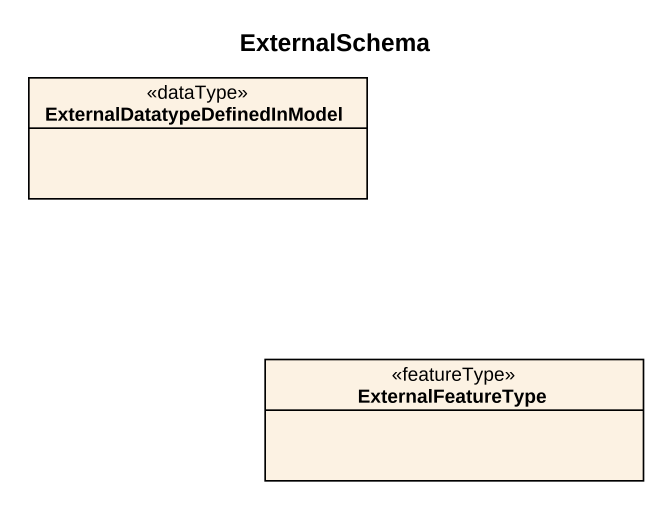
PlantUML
@startuml
title ExternalSchema
hide circle
hide empty members
class "ExternalDatatypeDefinedInModel" as ExternalDatatypeDefinedInMod <<dataType>>
class ExternalFeatureType <<featureType>>
@enduml
